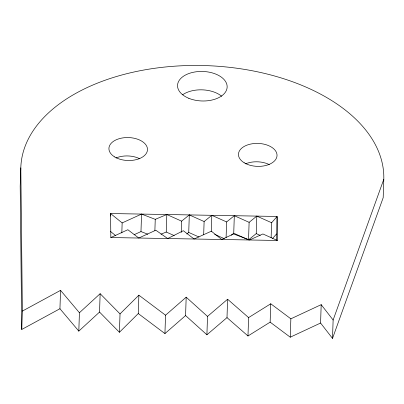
<?xml version="1.0" encoding="UTF-8"?>
<svg xmlns="http://www.w3.org/2000/svg" width="404" height="404" viewBox="0 0 404 404"><rect width="100%" height="100%" fill="white"/><g stroke="black" fill="none" stroke-linecap="round" stroke-linejoin="round"><path stroke-width="0.61" d="M270.756 303.778L270.145 322.155L247.985 335.971L248.596 317.594L270.756 303.778L290.86 318.812L321.19 304.661L320.579 323.038L332.517 338.401L383.189 197.677L383.8 179.3A181.588 108.009 1.9 0 0 205.399 65.6A181.588 108.009 1.9 0 0 20.811 167.837L20.2 186.214L21.75 329.472L59.944 308.737L60.555 290.36L22.361 311.095L21.75 329.472M99.541 312.07L119.417 332.28L120.028 313.903L100.147 293.693L99.541 312.07L78.815 331.113L79.421 312.736L60.555 290.36M110.489 216.034L110.57 213.534L277.109 216.463L277.366 240.471L110.832 237.542L110.57 213.534L122.149 222.917L121.821 232.921M138.269 313.56L138.88 295.183L165.544 315.211L164.933 333.588L138.269 313.56L119.417 332.28M134.123 234.704L140.976 231.583L141.557 214.08L155.252 219.342L166.812 214.524L181.613 221.15L189.309 214.918L204.116 221.543L211.812 215.312L226.614 221.942L234.315 215.711L249.117 222.336L256.813 216.105L271.619 222.735L271.119 237.739M154.878 230.598L155.252 219.342M161.029 234.199L166.231 232.027L166.812 214.524M181.239 232.406L181.613 221.15M185.577 315.569L186.183 297.192L207.515 316.413L206.909 334.79L185.577 315.569L164.933 333.588M186.805 233.982L188.729 232.426L189.309 214.918M203.677 234.679L204.116 221.543M211.272 231.573L211.812 215.312M226.099 237.572L226.614 221.942M206.909 334.79L226.998 317.62L227.603 299.243L248.596 317.594M231.325 235.163L233.734 233.219L234.315 215.711M233.734 233.219L248.536 239.845L249.117 222.336M248.536 239.845L256.232 233.613L256.813 216.105M276.599 240.744L277.109 216.463L271.619 222.735M320.579 323.038L290.249 337.189L290.86 318.812M332.517 338.401L333.128 320.024L383.8 179.3M272.604 238.451L276.528 233.972M120.028 313.903L138.88 295.183M79.421 312.736L100.147 293.693M165.544 315.211L186.183 297.192M207.515 316.413L227.603 299.243M110.832 237.542L127.851 229.735L138.784 238.032L155.803 230.224L167.695 238.542L183.32 230.709L194.092 239.006L211.363 231.204L221.73 239.491L233.562 233.972L249.551 239.981L262.898 233.956L277.366 240.471M122.149 222.917L141.557 214.08M140.976 231.583L147.824 234.219M256.232 233.613L260.221 235.396M214.645 234.35L224.326 238.683M188.729 232.426L198.98 237.012M166.231 232.027L174.2 235.598M270.145 322.155L290.249 337.189M110.474 231.431L115.781 235.734M226.998 317.62L247.985 335.971M59.944 308.737L78.815 331.113M321.19 304.661L333.128 320.024M20.811 167.837L22.361 311.095M116.044 157.969A19.296 11.479 1.9 0 1 139.739 158.752M245.582 163.827A19.296 11.479 1.9 0 1 269.281 164.61M182.598 94.783A24.821 14.766 1.9 0 1 221.675 96.238M244.193 162.777A19.296 11.479 1.9 0 0 276.412 158.191A19.296 11.479 1.9 0 0 252.631 143.713A19.296 11.479 1.9 0 0 244.193 162.777M114.655 156.919A19.296 11.479 1.9 0 0 146.869 152.338A19.296 11.479 1.9 0 0 123.094 137.855A19.296 11.479 1.9 0 0 114.655 156.919M188.87 98.334A24.821 14.766 1.9 0 0 227.124 87.491A24.821 14.766 1.9 0 0 191.031 72.831A24.821 14.766 1.9 0 0 188.87 98.334"/></g></svg>
